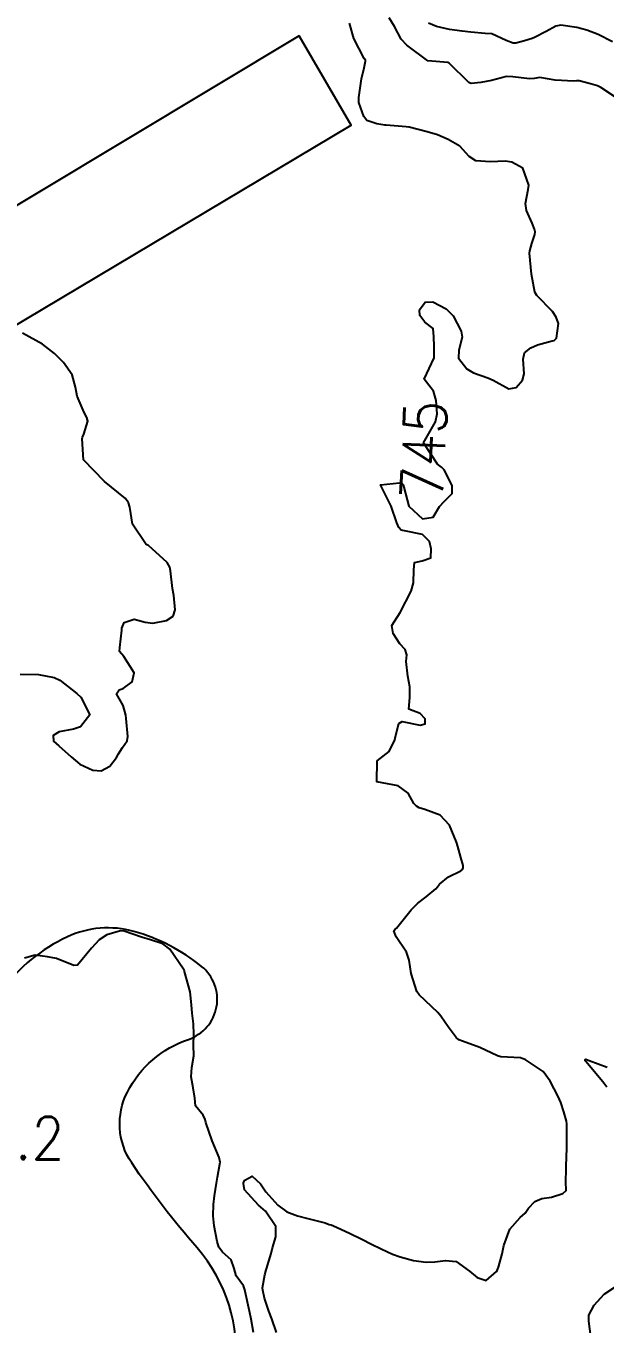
# Model space of a CAD drawing. Header units: metres. Extents: x 307586 to 320046, y 7427249 to 7434250.
# Drawn here: x 317986.5 to 318041.1, y 7431218.9 to 7431341.2 of the extents above; entities that cross this region are included whole.
import ezdxf
from ezdxf.enums import TextEntityAlignment as Align

# ---------------------------------------------------------------- set-up
doc = ezdxf.new("R2010")
doc.units = ezdxf.units.M
doc.header["$MEASUREMENT"] = 0
for name, color, linetype in [('Cotas', 45, 'Continuous'), ('Curvas de Nivel 1m', 11, 'Continuous'), ('Curvas de Nivel 5m', 15, 'Continuous'), ('Edificações', 30, 'Continuous'), ('Hidrografia', 140, 'Continuous'), ('Pontos Cotados', 45, 'Continuous')]:
    doc.layers.add(name, color=color, linetype=linetype)
doc.styles.add('Style-STANDARD', font='STANDARD.shx')

# ---------------------------------------------------------------- blocks, each defined once
blk = doc.blocks.new('ELVTXT_153')
at = {"layer": 'Pontos Cotados', "linetype": 'Continuous', "style": 'Style-STANDARD'}
for s, height, p in [('743.2', 4, (0, 4)), ('x', 3, (0, 0))]:
    blk.add_text(s, height=height, dxfattribs=at).set_placement(p, align=Align.MIDDLE_CENTER)

msp = doc.modelspace()

# ---------------------------------------------------------------- linework, layer by layer
at = {"layer": 'Curvas de Nivel 1m', "flags": 128}
for points, elevation in [([(318042.39, 7431334.33), (318040.73, 7431335.43), (318040.41, 7431335.59), (318039.74, 7431335.76), (318038.69, 7431336.05), (318038.42, 7431336.06), (318038.18, 7431336.02), (318036.42, 7431336.12), (318034.97, 7431336.37), (318034.42, 7431336.29), (318034, 7431336.25), (318032.42, 7431336.44), (318031.83, 7431336.45), (318030.41, 7431336.08), (318029.4, 7431335.89), (318028.5, 7431335.81), (318028.41, 7431335.83), (318028.27, 7431335.9), (318026.43, 7431337.73), (318026.3, 7431337.79), (318024.43, 7431337.95), (318022.45, 7431339.43), (318021.91, 7431339.98), (318021.26, 7431341.19), (318020.78, 7431341.99)], 746), ([(318041.83, 7431339.74), (318040.46, 7431340.42), (318039.4, 7431340.83), (318038.47, 7431341.09), (318036.96, 7431341.31), (318036.47, 7431341.22), (318035.57, 7431340.71), (318034.46, 7431340.13), (318034.24, 7431340.05), (318033.54, 7431339.84), (318032.7, 7431339.6), (318032.45, 7431339.6), (318031.8, 7431339.86), (318030.46, 7431340.48), (318029.81, 7431340.53), (318028.46, 7431340.63), (318027.65, 7431340.72), (318026.47, 7431340.89), (318025.24, 7431341.17), (318024.48, 7431341.49)], 747), ([(317985.99, 7431280.14), (317987.73, 7431280.12), (317989.19, 7431279.82), (317989.73, 7431279.57), (317991.34, 7431278.33), (317991.71, 7431277.99), (317992.57, 7431276.32), (317991.67, 7431275.19), (317991.04, 7431274.96), (317989.67, 7431274.7), (317989.12, 7431274.36), (317989.13, 7431273.83), (317989.65, 7431273.38), (317990.81, 7431272.34), (317991.63, 7431271.65), (317992.84, 7431271.1), (317993.62, 7431271.03), (317994.45, 7431271.47), (317995.07, 7431272.29), (317995.28, 7431272.65), (317995.65, 7431273.22), (317996.08, 7431273.86), (317996.16, 7431274.28), (317996, 7431275.96), (317995.96, 7431276.28), (317995.7, 7431277.2), (317995.07, 7431278.29), (317995.34, 7431278.66), (317995.72, 7431278.8), (317996.56, 7431279.43), (317996.74, 7431280.27), (317995.76, 7431281.8), (317995.36, 7431282.28), (317995.38, 7431282.67), (317995.57, 7431284.28), (317995.59, 7431284.47), (317995.79, 7431285.01), (317996.73, 7431285.34), (317997.79, 7431285.04), (317998.49, 7431284.95), (317999.79, 7431285.19), (318000.41, 7431285.61), (318000.62, 7431286.22), (318000.48, 7431287.57), (318000.37, 7431288.22), (318000.18, 7431289.89), (318000.09, 7431290.23), (317999.86, 7431290.67), (317998.1, 7431292.26), (317997.95, 7431292.33), (317997.88, 7431292.37), (317996.58, 7431294.27), (317996.33, 7431295.87), (317996.21, 7431296.28), (317995.93, 7431296.7), (317993.95, 7431298.31), (317991.97, 7431300.33), (317991.84, 7431302.33), (317991.87, 7431302.47), (317992.01, 7431302.77), (317992.37, 7431303.98), (317992.28, 7431304.33), (317992.03, 7431304.81), (317991.37, 7431306.34), (317991.22, 7431307.18), (317990.89, 7431308.34), (317990.08, 7431309.5), (317989.66, 7431309.93), (317989.22, 7431310.36), (317988.11, 7431311.25), (317986.23, 7431312.29)], 744), ([(318007.99, 7431218.12), (318007.76, 7431219.37), (318007.6, 7431220.12), (318007.21, 7431221.96), (318007.17, 7431222.13), (318007.05, 7431222.52), (318006.37, 7431223.45), (318006.16, 7431224.14), (318005.87, 7431224.95), (318005.08, 7431225.67), (318004.73, 7431226.16), (318004.57, 7431226.69), (318004.27, 7431228.17), (318004.18, 7431229.11), (318004.22, 7431230.17), (318004.32, 7431230.99), (318004.5, 7431232.17), (318004.59, 7431232.74), (318004.85, 7431234.16), (318004.76, 7431234.59), (318004.08, 7431236.17), (318003.5, 7431237.9), (318003.43, 7431238.18), (318003.24, 7431238.59), (318002.51, 7431239.46), (318002.45, 7431240.19), (318002.31, 7431241.15), (318002.1, 7431242.2), (318002.18, 7431243.09), (318002.35, 7431244.19), (318002.33, 7431245.21), (318002.37, 7431246.19), (318002.34, 7431247.19), (318002.22, 7431248.2), (318002.16, 7431248.99), (318002.01, 7431250.2), (318001.48, 7431252.13), (318001.47, 7431252.21), (318001.46, 7431252.26), (318001.4, 7431252.35), (318000.1, 7431254.22), (317999.43, 7431254.73), (317998.28, 7431255.1), (317997.43, 7431255.35), (317995.79, 7431255.93), (317995.44, 7431255.96), (317994.16, 7431255.57), (317993.43, 7431255.11), (317992.72, 7431254.31), (317991.41, 7431252.73), (317991.05, 7431252.69), (317989.41, 7431253.36), (317988.58, 7431253.52), (317987.42, 7431253.66), (317986.42, 7431253.38)], 744), ([(318041.28, 7431241.21), (318040.92, 7431241.73), (318039.3, 7431243.63), (318039.25, 7431243.7), (318039.23, 7431243.75), (318039.23, 7431243.83), (318039.3, 7431243.87), (318039.61, 7431243.75), (318041.3, 7431243.11)], 746), ([(318039.78, 7431217.74), (318039.59, 7431219.16), (318039.6, 7431219.74), (318040.1, 7431220.67), (318041.04, 7431221.73), (318043.06, 7431223.07)], 746)]:
    msp.add_lwpolyline(points, dxfattribs=dict(at, elevation=elevation))
at = {"layer": 'Curvas de Nivel 5m', "elevation": 745, "flags": 128}
msp.add_lwpolyline([(318010.14, 7431218.1), (318009.72, 7431219.39), (318009.42, 7431220.11), (318009.03, 7431221.33), (318008.86, 7431222.11), (318008.85, 7431222.31), (318009.06, 7431223.55), (318009.17, 7431224), (318009.2, 7431224.11), (318009.64, 7431225.54), (318009.79, 7431226.1), (318010.08, 7431227.12), (318010.09, 7431228.1), (318009.13, 7431229.54), (318008.45, 7431230.12), (318007.15, 7431231.56), (318007.04, 7431232.14), (318007.05, 7431232.25), (318007.17, 7431232.45), (318007.87, 7431232.83), (318008.65, 7431232.12), (318009.15, 7431231.36), (318010.27, 7431230.1), (318011.13, 7431229.49), (318012.14, 7431229.09), (318013.12, 7431228.85), (318014.73, 7431228.43), (318015.12, 7431228.3), (318015.32, 7431228.24), (318015.82, 7431228.03), (318017.1, 7431227.44), (318018.2, 7431226.9), (318019.1, 7431226.44), (318020.01, 7431225.98), (318021.09, 7431225.5), (318021.8, 7431225.24), (318023.08, 7431224.88), (318024.27, 7431224.74), (318025.08, 7431224.77), (318026.08, 7431224.9), (318027.08, 7431224.8), (318028.34, 7431223.88), (318029.06, 7431223.29), (318029.91, 7431223), (318030.9, 7431223.85), (318030.96, 7431223.96), (318031.07, 7431224.25), (318031.41, 7431225.52), (318031.49, 7431225.84), (318031.58, 7431226.32), (318032.13, 7431227.83), (318033.12, 7431228.94), (318033.59, 7431229.35), (318033.89, 7431229.81), (318034.5, 7431230.45), (318035.15, 7431230.75), (318036.07, 7431230.87), (318037.15, 7431231.19), (318037.45, 7431231.48), (318037.45, 7431231.78), (318037.42, 7431232.03), (318037.44, 7431233.78), (318037.52, 7431235.47), (318037.52, 7431235.78), (318037.52, 7431236.08), (318037.52, 7431237.78), (318037.49, 7431238.03), (318037.24, 7431238.91), (318036.94, 7431239.78), (318036.69, 7431240.35), (318035.95, 7431241.79), (318035.29, 7431242.7), (318033.6, 7431243.82), (318033.3, 7431243.94), (318033.14, 7431243.99), (318031.31, 7431244.07), (318030.99, 7431244.18), (318029.32, 7431244.96), (318027.68, 7431245.55), (318027.33, 7431245.68), (318027.08, 7431245.9), (318026.34, 7431246.91), (318025.63, 7431247.92), (318025.36, 7431248.25), (318023.59, 7431249.94), (318023.38, 7431250.24), (318022.85, 7431251.95), (318022.66, 7431253.2), (318022.4, 7431253.96), (318021.44, 7431255.4), (318021.21, 7431255.97), (318021.33, 7431256.1), (318021.46, 7431256.21), (318022.84, 7431257.95), (318023.48, 7431258.57), (318024.26, 7431259.16), (318025.17, 7431259.92), (318025.32, 7431260.1), (318025.5, 7431260.37), (318026.36, 7431261.06), (318027.52, 7431261.61), (318027.68, 7431261.74), (318027.75, 7431261.9), (318027.74, 7431262.11), (318027.53, 7431262.88), (318027.25, 7431263.9), (318027.13, 7431264.32), (318026.47, 7431265.91), (318025.58, 7431266.87), (318024.12, 7431267.4), (318023.59, 7431267.56), (318023.34, 7431267.69), (318023.11, 7431267.95), (318022.56, 7431268.92), (318021.61, 7431269.62), (318019.61, 7431269.99), (318019.64, 7431271.99), (318020.77, 7431272.86), (318021.31, 7431273.97), (318021.37, 7431274.27), (318021.69, 7431275.49), (318021.99, 7431275.67), (318023.68, 7431275.35), (318024.17, 7431275.45), (318024.16, 7431275.94), (318023.7, 7431276.43), (318022.61, 7431276.86), (318022.72, 7431277.95), (318022.73, 7431278.96), (318022.54, 7431279.96), (318022.38, 7431281.34), (318022.43, 7431281.96), (318022.29, 7431282.48), (318021.77, 7431283), (318021.16, 7431283.98), (318021.03, 7431284.74), (318021.81, 7431285.97), (318022.83, 7431287.96), (318023.06, 7431288.74), (318023.11, 7431289.96), (318023.15, 7431290.67), (318023.87, 7431290.81), (318024.7, 7431291.11), (318024.73, 7431291.94), (318024.58, 7431292.63), (318023.9, 7431293.29), (318022.23, 7431293.64), (318021.9, 7431293.71), (318021.67, 7431293.97), (318021.49, 7431294.4), (318020.96, 7431295.98), (318019.95, 7431297.99), (318021.75, 7431298.18), (318021.95, 7431298.13), (318022.08, 7431297.97), (318022.15, 7431297.77), (318022.63, 7431295.96), (318023.92, 7431294.77), (318024.91, 7431294.95), (318025.51, 7431295.93), (318025.94, 7431296.41), (318026.7, 7431297.16), (318026.72, 7431297.91), (318025.97, 7431299.41), (318025.71, 7431299.66), (318025.32, 7431299.93), (318024, 7431301.95), (318025.13, 7431303.93), (318025.28, 7431304.69), (318025.2, 7431305.93), (318024.94, 7431306.82), (318024.07, 7431307.95), (318025, 7431309.94), (318025.02, 7431311.03), (318024.97, 7431311.94), (318024.92, 7431312.73), (318024.14, 7431313.32), (318023.67, 7431313.95), (318023.62, 7431314.49), (318024.16, 7431315.2), (318024.88, 7431315.22), (318026.15, 7431314.57), (318026.79, 7431313.91), (318027.56, 7431312.48), (318027.65, 7431311.9), (318027.35, 7431310.67), (318027.32, 7431309.91), (318028.08, 7431308.93), (318028.72, 7431308.53), (318030.07, 7431308.06), (318030.58, 7431307.86), (318032.06, 7431307.03), (318032.75, 7431307.16), (318033.33, 7431307.84), (318033.48, 7431308.43), (318033.39, 7431309.84), (318033.51, 7431310.43), (318034.11, 7431310.9), (318034.74, 7431311.19), (318036.12, 7431311.56), (318036.33, 7431311.59), (318036.55, 7431311.8), (318036.74, 7431313.19), (318036.5, 7431313.8), (318036.15, 7431314.32), (318034.69, 7431315.82), (318034.5, 7431316.15), (318034.19, 7431317.83), (318034, 7431319.83), (318034.02, 7431320.03), (318034.23, 7431320.74), (318034.49, 7431321.58), (318034.52, 7431321.83), (318034.48, 7431322.07), (318034.25, 7431322.65), (318033.71, 7431323.84), (318033.61, 7431324.5), (318033.86, 7431325.83), (318033.92, 7431326.21), (318033.37, 7431327.84), (318032.32, 7431328.38), (318031.71, 7431328.47), (318030.32, 7431328.42), (318028.94, 7431328.51), (318028.32, 7431328.93), (318027.42, 7431329.91), (318026.34, 7431330.54), (318025.33, 7431330.96), (318024.35, 7431331.25), (318022.65, 7431331.68), (318022.36, 7431331.72), (318020.48, 7431331.87), (318020.36, 7431331.88), (318019.62, 7431332), (318018.68, 7431332.33), (318018.37, 7431332.7), (318017.92, 7431334.02), (318017.91, 7431334.5), (318018.14, 7431336.02), (318018.18, 7431336.25), (318018.42, 7431337.29), (318018.55, 7431337.9), (318018.54, 7431338.02), (318018.49, 7431338.08), (318018.43, 7431338.15), (318017.45, 7431340.03), (318017.02, 7431341.49)], dxfattribs=at)
at = {"layer": 'Edificações'}
msp.add_lwpolyline([(318012.29, 7431340.31), (317971.28, 7431315.67), (317976.24, 7431307.47), (318017.18, 7431331.87)], close=True, dxfattribs=at)
at = {"layer": 'Hidrografia'}
msp.add_lwpolyline([(317985.92, 7431188.82, 0.139176), (317987.36, 7431182.03), (317988.18, 7431177.71, 0.14481), (317989.93, 7431174.32, 0.116088), (317991.99, 7431172.99, -0.2567), (317993.53, 7431171.24, 0.017286), (317994.15, 7431168.88, 0.210028), (317997.03, 7431165.48, 0.248567), (318002.99, 7431165.69, -0.221973), (318007.82, 7431166.1, 0.522156), (318011.94, 7431168.98, 0.112925), (318010.39, 7431175.66, -0.118644), (318007.82, 7431187.39, 0.047253), (318006.59, 7431204.06, -0.069653), (318006.28, 7431214.56, 0.20943), (318002.68, 7431226.07, -0.029985), (317996.51, 7431234.08, -0.273835), (317996.1, 7431240.76, -0.195579), (318001.86, 7431245.73, 0.591495), (318003.09, 7431252.61, 0.102184), (317996.72, 7431255.9, 0.179007), (317990.45, 7431255.39, 0.124895), (317984.28, 7431250.35, 0.188595)], format="xyb", dxfattribs=at)

# ---------------------------------------------------------------- block references
at = {"layer": 'Pontos Cotados', "linetype": 'Continuous'}
msp.add_blockref('ELVTXT_153', (317983.16, 7431232.42, 743.19), dxfattribs=at)

# ---------------------------------------------------------------- texts
at = {"layer": 'Cotas', "style": 'Style-STANDARD'}
msp.add_text('745', height=4, rotation=87.4018, dxfattribs=at).set_placement((318024.04, 7431301.27, 745), align=Align.MIDDLE_CENTER)

doc.saveas('drawing.dxf')
